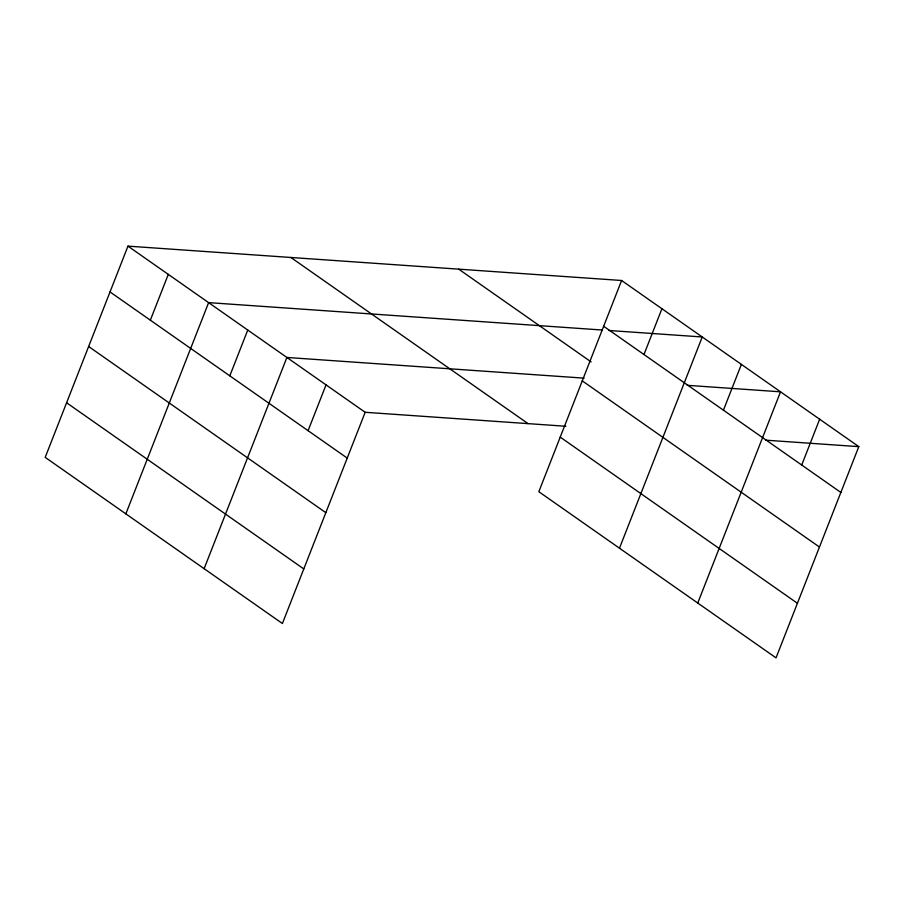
<?xml version="1.0" encoding="UTF-8"?>
<svg xmlns="http://www.w3.org/2000/svg" width="904" height="904" viewBox="0 0 904 904"><rect width="100%" height="100%" fill="white"/><g stroke="black" fill="none" stroke-linecap="round" stroke-linejoin="round"><path stroke-width="1.36" d="M621.602 280.489L538.829 491.708L776.027 657.863L858.8 446.644L621.602 280.489L127.972 246.137L45.2 457.356L282.398 623.511L365.171 412.292L565.836 426.259M150.346 320.174L168.302 274.375M125.848 513.845L208.621 302.625L602.007 330.005M229.808 375.838L247.764 330.05M204.123 568.684L286.896 357.464L584.063 378.143M308.083 430.677L326.039 384.878M643.976 354.526L661.931 308.727M619.477 548.197L702.25 336.977L608.968 330.491M723.437 410.19L741.382 364.391M697.752 603.036L780.525 391.816L687.243 385.319M801.712 465.029L819.657 419.23M765.519 440.158L858.8 446.644M603.657 326.276L840.856 492.443M458.701 269.143L591.148 361.928M582.266 380.866L819.453 547.033M560.22 437.118L797.418 603.273M290.873 257.47L528.072 423.637M127.972 246.137L365.171 412.292M110.028 291.935L347.226 458.091M88.637 346.514L325.835 512.681M66.591 402.766L303.789 568.932"/></g></svg>
